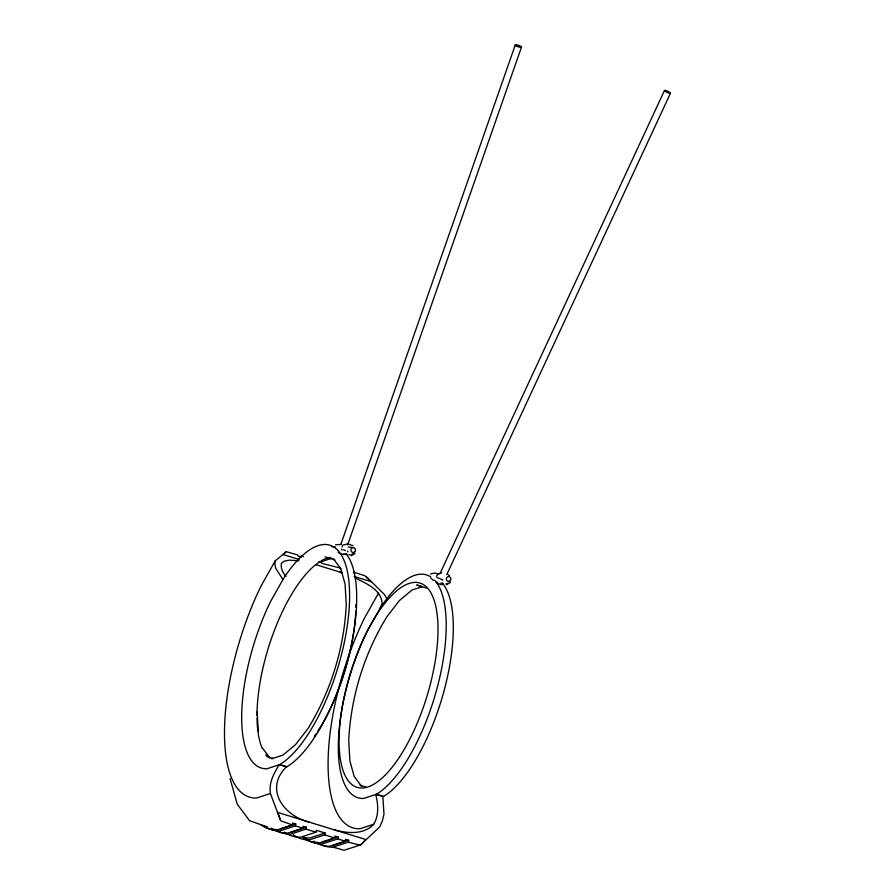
<?xml version="1.0" encoding="UTF-8"?>
<svg xmlns="http://www.w3.org/2000/svg" width="895" height="895" viewBox="0 0 895 895"><rect width="100%" height="100%" fill="white"/><g stroke="black" fill="none" stroke-linecap="round" stroke-linejoin="round"><path stroke-width="1.34" d="M303.416 556.679L300.933 555.918L301.246 557.048L298.136 556.097L297.811 554.956L286.366 551.745L275.212 560.852L274.877 564.51L275.805 568.482L282.943 579.546M260.971 824.832A172.522 64.529 -72.9 0 0 277.025 829.911L292.262 824.899L292.643 823.02L295.764 823.982L295.384 825.861L280.146 830.873A172.522 64.529 -72.9 0 1 264.081 825.783M271.554 828.088A172.522 64.529 -72.9 0 0 287.619 833.167L302.857 828.155L303.237 826.275L306.347 827.237L305.967 829.117L290.73 834.129A172.522 64.529 -72.9 0 1 274.675 829.05M284.632 832.115A172.522 64.529 -72.9 0 0 300.698 837.194L315.935 832.182L316.315 830.303L325.042 832.988L324.661 834.867L309.424 839.868A172.522 64.529 -72.9 0 1 293.359 834.789M303.327 837.854A172.522 64.529 -72.9 0 0 319.381 842.933L334.618 837.933L334.998 836.053L338.12 837.004L337.739 838.883L322.502 843.895A172.522 64.529 -72.9 0 1 306.437 838.816M313.91 841.11A172.522 64.529 -72.9 0 0 329.975 846.2L345.213 841.188L345.593 839.309L348.703 840.271L348.323 842.15L333.085 847.151A172.522 64.529 -72.9 0 1 317.031 842.072M340.894 544.238L515.24 45.052M347.629 544.921L521.505 47.055M334.271 829.844C347.17 833.368 363.784 835.024 373.763 824.228C379.066 815.144 378.238 804.292 375.743 794.491L383.474 796.46A116.585 43.609 -72.9 0 0 443.495 692.875A116.585 43.609 -72.9 0 0 442.488 583.26M379.547 609.26L382.087 603.711C381.628 589.615 365.988 583.428 355.248 577.98M440.318 572.889L664.515 90.417M446.806 574.523L670.411 93.326A3.311 0.638 24.9 0 0 666.54 90.798A3.311 0.638 24.9 0 0 665.444 91.491A3.311 0.638 24.9 0 0 670.411 93.326M436.391 576.369L437.946 574.143L441.638 572.856M275.212 560.852L260.904 586.292A147.876 55.311 -72.9 0 0 256.552 798.038L270.435 793.473C268.679 782.868 273.87 773.493 279.139 764.777L286.87 766.746A116.585 43.609 -72.9 0 0 346.891 663.161A116.585 43.609 -72.9 0 0 345.895 553.546M378.507 593.161L364.254 618.501A146.847 54.931 -72.9 0 0 359.935 828.77L373.763 824.228M286.232 766.959C264.081 789.289 283.704 815.904 309.357 822.169M353.391 553.546L351.176 555.001M355.069 553.49L351.075 555.761M450.476 582.421L446.482 584.692M333.085 847.151L344.049 850.25L360.562 844.914L379.581 827.047L382.445 820.693L384 814.081L382.825 796.673M360.965 844.556L365.865 839.544L277.786 812.459M285.695 552.002L283.1 554.553L298.885 559.409M342.55 545.223L347.853 543.88L352.887 545.715M430.54 573.986L434.366 573.068L439.009 573.863M448.216 583.238L445.99 584.032M335.58 544.798L341.465 544.406M349.106 554.878L350.079 554.52M320.13 562.082L331.709 558.267L331.15 558.424M421.959 586.851L412.092 589.962L399.483 600.467L386.931 616.689C364.12 653.876 350.885 696.858 348.726 740.411L349.911 760.985L354.163 776.424L361.546 786.235L360.07 785.172L366.167 787.108M279.788 764.565L266.978 768.771A116.585 43.609 -72.9 0 1 270.402 601.832L283.614 578.371A116.585 43.609 -72.9 0 1 349.576 599.236A116.585 43.609 -72.9 0 1 279.788 764.565L286.87 766.746M383.474 796.46L376.381 794.279L363.571 798.485A116.585 43.609 -72.9 0 1 367.006 631.546L380.207 608.085A116.585 43.609 -72.9 0 1 430.708 576.861M280.638 828.949L295.764 823.982M291.222 832.216L306.347 827.237M325.042 832.988L309.905 837.955A170.531 63.78 -72.9 0 1 302.89 837.228M322.994 841.982L338.12 837.004M333.578 845.238L348.703 840.271M272.315 758.546L271.744 758.703L282.898 755.156L295.518 744.651L308.059 728.44C330.87 691.253 344.105 648.271 346.275 604.707L345.078 584.144L340.626 568.236M359.98 845.149L348.323 842.15M341.8 546.778L342.494 546.733M442.119 579.826L442.734 579.87L437.006 577.454M348.222 547.035L353.256 547.617M298.952 560.773L289.353 560.158L284.207 561.154L281.399 563.291C280.437 568.146 282.909 572.968 286.02 576.537M422.06 586.594L416.701 585.017L426.467 588.104M345.425 554.027L347.797 554.609M440.832 582.958L443.204 583.54M318.989 561.478L321.484 562.239L321.797 563.38L340.167 567.989L340.492 569.119M315.901 564.678L342.226 572.744M354.051 576.402L371.156 581.638L364.813 575.709L353.872 572.207L354.196 573.337M292.262 824.899L280.829 820.804L277.808 812.459M295.384 825.861L302.857 828.155M305.967 829.117L315.935 832.182M324.661 834.867L334.618 837.933M337.739 838.883L345.213 841.188M325.165 556.858L333.701 559.565M273.411 758.568L268.534 757.025L269.63 757.64M267.683 827.036L249.615 820.737L237.264 804.247L230.037 778.482M339.574 571.961L342.024 572.811M345.504 550.604L343.523 549.798M334.931 559.946L333.455 558.894L340.827 568.694M447.757 574.288L449.503 575.653M433.437 580.407L430.685 578.002M342.293 550L341.364 549.194M366.458 576.839L384.358 594.425L386.998 599.001M262.627 748.276L270.01 758.076M270.435 793.473L280.202 819.708M347.596 551.107L347.909 551.924M257.167 711.95L258.375 732.826M442.018 584.267A3.311 0.638 24.9 0 1 438.516 583.607A3.311 0.638 24.9 0 1 436.905 581.739M343.926 553.58A3.311 0.761 19.3 0 1 342.203 554.218A3.311 0.761 19.3 0 1 338.131 552.148M434.534 580.094A116.585 43.609 -72.9 0 1 436.805 689.217A116.585 43.609 -72.9 0 1 376.381 794.279M331.418 546.644A116.585 43.609 -72.9 0 1 335.289 546.934M355.93 604.505A106.874 39.973 -72.9 0 1 355.897 607.347M355.774 611.229A106.874 39.973 -72.9 0 1 317.501 731.674M315.935 734.023A106.874 39.973 -72.9 0 1 314.335 736.316M267.437 757.036A106.874 39.973 -72.9 0 1 265.726 754.888M262.257 748.556A106.874 39.973 -72.9 0 1 258.241 733.609M257.905 731.249A106.874 39.973 -72.9 0 1 257.01 718.182M256.999 715.374A106.874 39.973 -72.9 0 1 319.985 561.612M321.014 560.986A106.874 39.973 -72.9 0 1 330.289 557.384M450.118 580.721A2.428 2.249 -83.3 0 0 449.234 576.637A2.428 2.249 -83.3 0 0 446.392 579.568A2.428 2.249 -83.3 0 0 450.118 580.721M354.722 551.79A2.428 2.249 -83.3 0 0 353.827 547.718A2.428 2.249 -83.3 0 0 350.985 550.638A2.428 2.249 -83.3 0 0 354.722 551.79M516.236 45.947A3.311 0.761 19.3 0 0 521.427 47.234A3.311 0.761 19.3 0 0 517.444 44.974A3.311 0.761 19.3 0 0 516.236 45.947M399.573 756.913A106.874 39.973 -72.9 0 0 424.767 585.52A106.874 39.973 -72.9 0 0 341.252 713.125A106.874 39.973 -72.9 0 0 399.573 756.913"/></g></svg>
